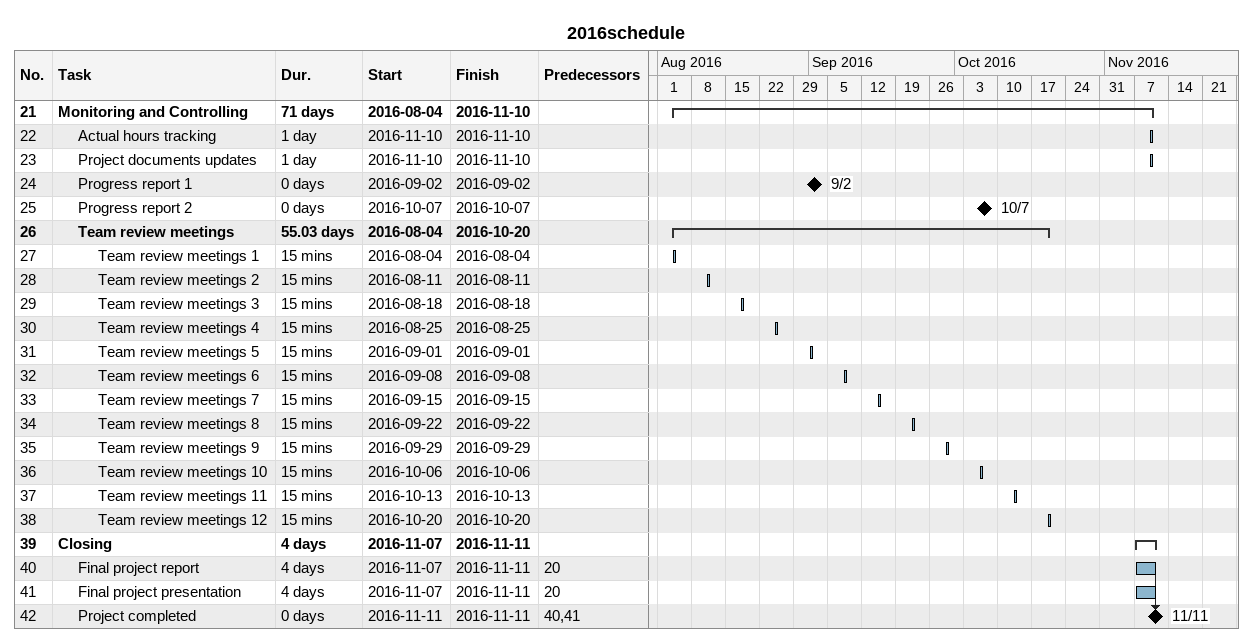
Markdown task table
2016schedule

| ID | Level | Task | Duration | Start | Finish | Predecessors |
|---|---|---|---|---|---|---|
| 21 | 1 | **Monitoring and Controlling** | 71d | 2016-08-04 | 2016-11-10 |  |
| 22 | 2 | Actual hours tracking | 1d | 2016-11-10 | 2016-11-10 |  |
| 23 | 2 | Project documents updates | 1d | 2016-11-10 | 2016-11-10 |  |
| 24 | 2 | Progress report 1 | 0d | 2016-09-02 | 2016-09-02 |  |
| 25 | 2 | Progress report 2 | 0d | 2016-10-07 | 2016-10-07 |  |
| 26 | 2 | **Team review meetings** | 55.03d | 2016-08-04 | 2016-10-20 |  |
| 27 | 3 | Team review meetings 1 | 15min | 2016-08-04 | 2016-08-04 |  |
| 28 | 3 | Team review meetings 2 | 15min | 2016-08-11 | 2016-08-11 |  |
| 29 | 3 | Team review meetings 3 | 15min | 2016-08-18 | 2016-08-18 |  |
| 30 | 3 | Team review meetings 4 | 15min | 2016-08-25 | 2016-08-25 |  |
| 31 | 3 | Team review meetings 5 | 15min | 2016-09-01 | 2016-09-01 |  |
| 32 | 3 | Team review meetings 6 | 15min | 2016-09-08 | 2016-09-08 |  |
| 33 | 3 | Team review meetings 7 | 15min | 2016-09-15 | 2016-09-15 |  |
| 34 | 3 | Team review meetings 8 | 15min | 2016-09-22 | 2016-09-22 |  |
| 35 | 3 | Team review meetings 9 | 15min | 2016-09-29 | 2016-09-29 |  |
| 36 | 3 | Team review meetings 10 | 15min | 2016-10-06 | 2016-10-06 |  |
| 37 | 3 | Team review meetings 11 | 15min | 2016-10-13 | 2016-10-13 |  |
| 38 | 3 | Team review meetings 12 | 15min | 2016-10-20 | 2016-10-20 |  |
| 39 | 1 | **Closing** | 4d | 2016-11-07 | 2016-11-11 |  |
| 40 | 2 | Final project report | 4d | 2016-11-07 | 2016-11-11 | 20 |
| 41 | 2 | Final project presentation | 4d | 2016-11-07 | 2016-11-11 | 20 |
| 42 | 2 | Project completed | 0d | 2016-11-11 | 2016-11-11 | 40, 41 |
